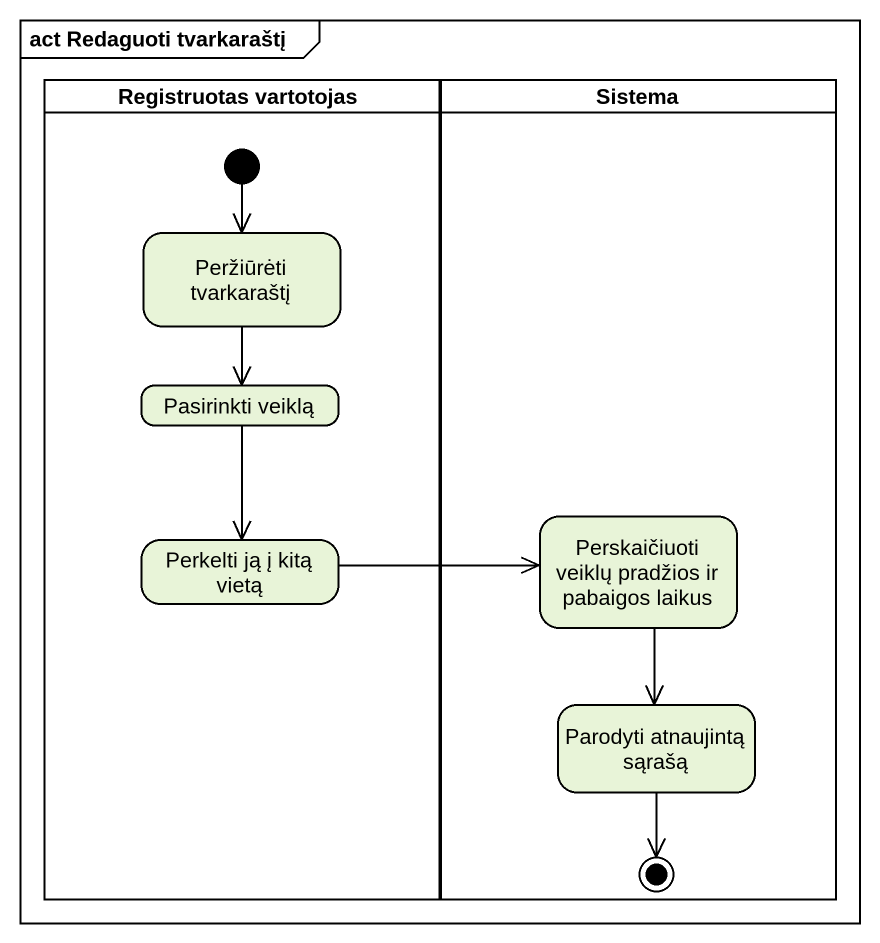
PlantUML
@startuml
mainframe act Redaguoti tvarkaraštį
hide empty description
state "Registruotas vartotojas" as Registruotas_vartotojas <<partition>> {
  state "Peržiūrėti tvarkaraštį" as Peržiūrėti_tvarkaraštį
  state "Pasirinkti veiklą" as Pasirinkti_veiklą
  state "Perkelti ją į kitą vietą" as Perkelti_ją_į_kitą_vietą
  [*] --> Peržiūrėti_tvarkaraštį
}
state Sistema <<partition>> {
  state "Perskaičiuoti veiklų pradžios ir pabaigos laikus" as Perskaičiuoti_veiklų
  state "Parodyti atnaujintą sąrašą" as Parodyti_atnaujintą_sąrašą
  Parodyti_atnaujintą_sąrašą --> [*]
}
Peržiūrėti_tvarkaraštį --> Pasirinkti_veiklą
Pasirinkti_veiklą --> Perkelti_ją_į_kitą_vietą
Perkelti_ją_į_kitą_vietą -right-> Perskaičiuoti_veiklų
Perskaičiuoti_veiklų --> Parodyti_atnaujintą_sąrašą
@enduml
